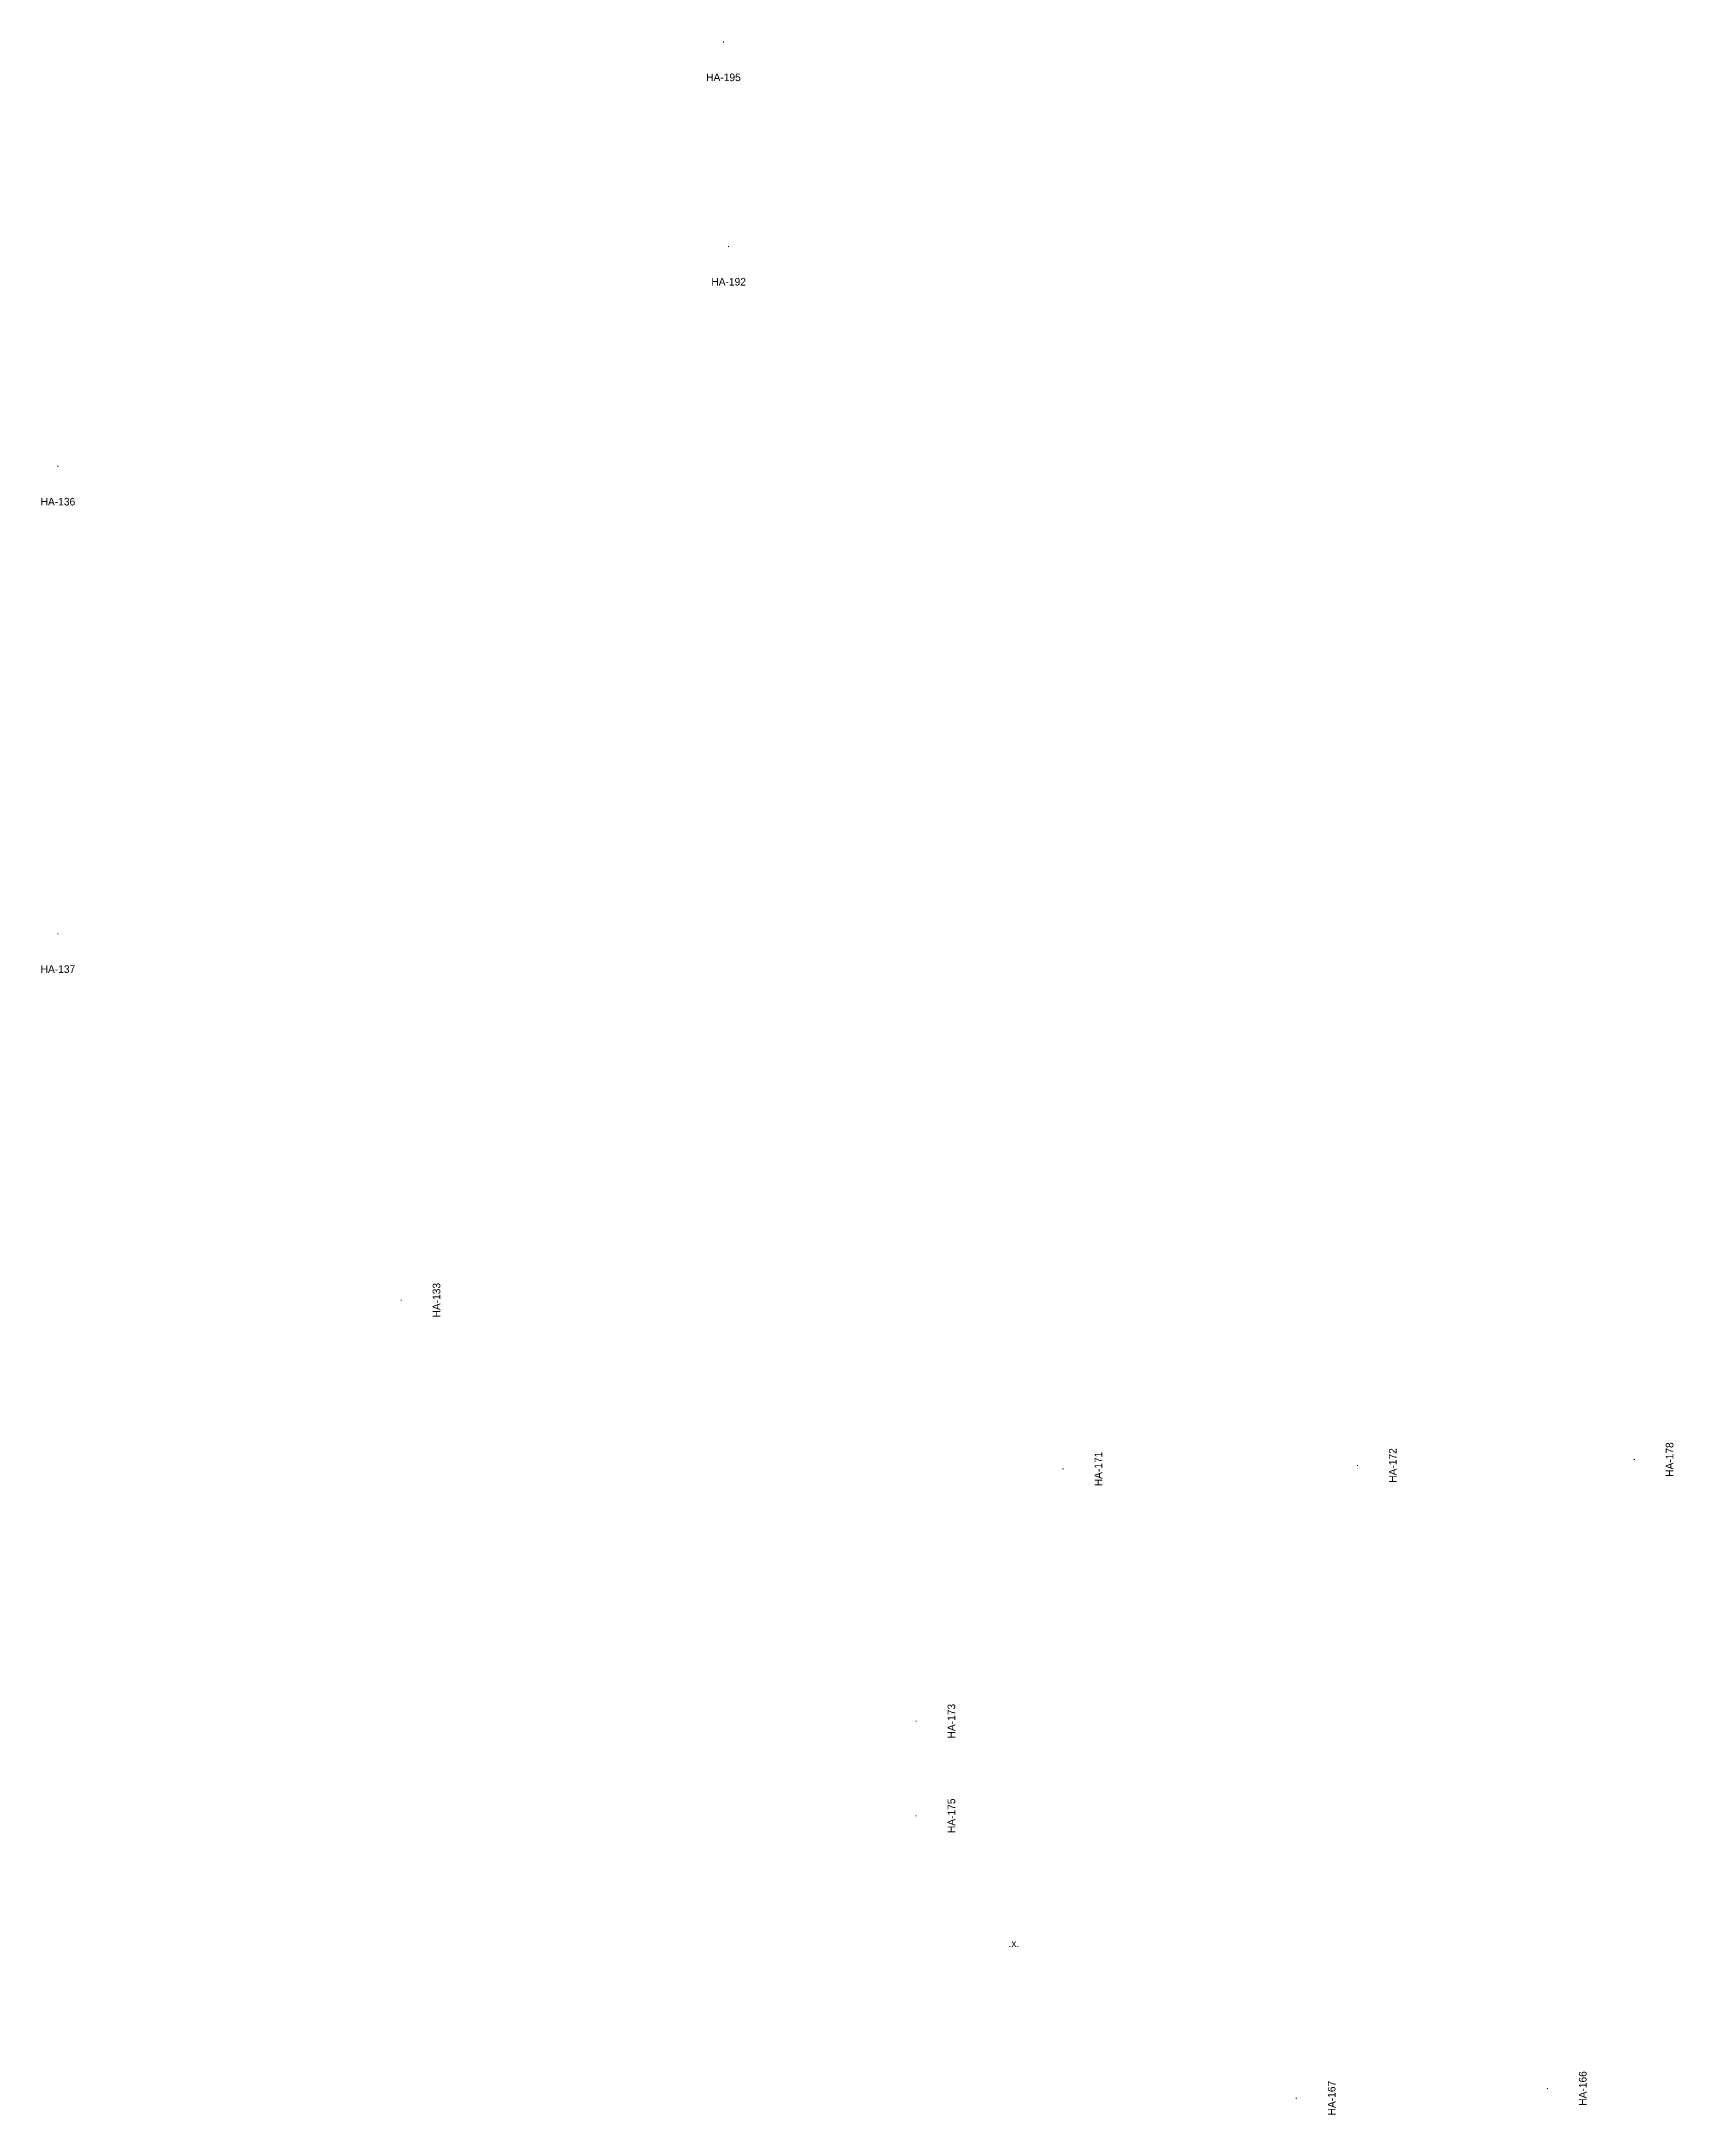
# Model space of a CAD drawing. Header units: millimetres. Extents: x -1662 to 3180, y -1452 to 1085.
# Drawn here: x 174 to 709, y -1132 to -452 of the extents above; entities that cross this region are included whole.
import ezdxf
from ezdxf.enums import TextEntityAlignment as Align

# ---------------------------------------------------------------- set-up
doc = ezdxf.new("R2010")
doc.units = ezdxf.units.MM
doc.layers.add('Text', color=7, linetype='Continuous')

# ---------------------------------------------------------------- blocks, each defined once
blk = doc.blocks.new('Valve Label_block')
at = {"color": 0, "linetype": 'ByBlock', "lineweight": -2}
blk.add_attdef('#(TargetObject.Size)', text='', height=0.1, dxfattribs=at).set_placement((0, 0.1875), align=Align.BOTTOM_CENTER)
blk.add_attdef('#(TargetObject.Tag)', text='', height=0.1, dxfattribs=at).set_placement((0, -0.1875), align=Align.TOP_CENTER)
blk = doc.blocks.new('AdjacentPipeReducerStyle_block')
at = {"color": 0, "linetype": 'ByBlock', "lineweight": -2}
blk.add_attdef('#(PipeLines.Size)x#(PipeLines.Size)', text='', height=0.1, dxfattribs=at).set_placement((0, 0), align=Align.MIDDLE_CENTER)

msp = doc.modelspace()

# ---------------------------------------------------------------- block references
at = {"xscale": 25, "yscale": 25, "zscale": 25}
msp.add_blockref('AdjacentPipeReducerStyle_block', (493, -1075.48), dxfattribs=at).add_auto_attribs({'#(PipeLines.Size)x#(PipeLines.Size)': '.x.'})
at = {"layer": 'Text', "xscale": 25, "yscale": 25, "zscale": 25}
for p, values in [((397.83, -457.8), {'#(TargetObject.Size)': '.', '#(TargetObject.Tag)': 'HA-195'}), ((399.53, -524.82), {'#(TargetObject.Size)': '.', '#(TargetObject.Tag)': 'HA-192'}), ((179.74, -596.92), {'#(TargetObject.Size)': '.', '#(TargetObject.Tag)': 'HA-136'}), ((179.74, -750.17), {'#(TargetObject.Size)': '.', '#(TargetObject.Tag)': 'HA-137'})]:
    msp.add_blockref('Valve Label_block', p, dxfattribs=at).add_auto_attribs(values)
at = {"layer": 'Text', "xscale": 25, "yscale": 25, "zscale": 25, "rotation": 90}
for p, values in [((297.85, -864.66), {'#(TargetObject.Size)': '.', '#(TargetObject.Tag)': 'HA-133'}), ((514.75, -919.99), {'#(TargetObject.Size)': '.', '#(TargetObject.Tag)': 'HA-171'}), ((611.22, -918.84), {'#(TargetObject.Size)': '.', '#(TargetObject.Tag)': 'HA-172'}), ((701.94, -916.92), {'#(TargetObject.Size)': '.', '#(TargetObject.Tag)': 'HA-178'}), ((466.59, -1002.68), {'#(TargetObject.Size)': '.', '#(TargetObject.Tag)': 'HA-173'}), ((466.59, -1033.69), {'#(TargetObject.Size)': '.', '#(TargetObject.Tag)': 'HA-175'}), ((591.21, -1126.25), {'#(TargetObject.Size)': '.', '#(TargetObject.Tag)': 'HA-167'}), ((673.48, -1123.08), {'#(TargetObject.Size)': '.', '#(TargetObject.Tag)': 'HA-166'})]:
    msp.add_blockref('Valve Label_block', p, dxfattribs=at).add_auto_attribs(values)

doc.saveas('drawing.dxf')
